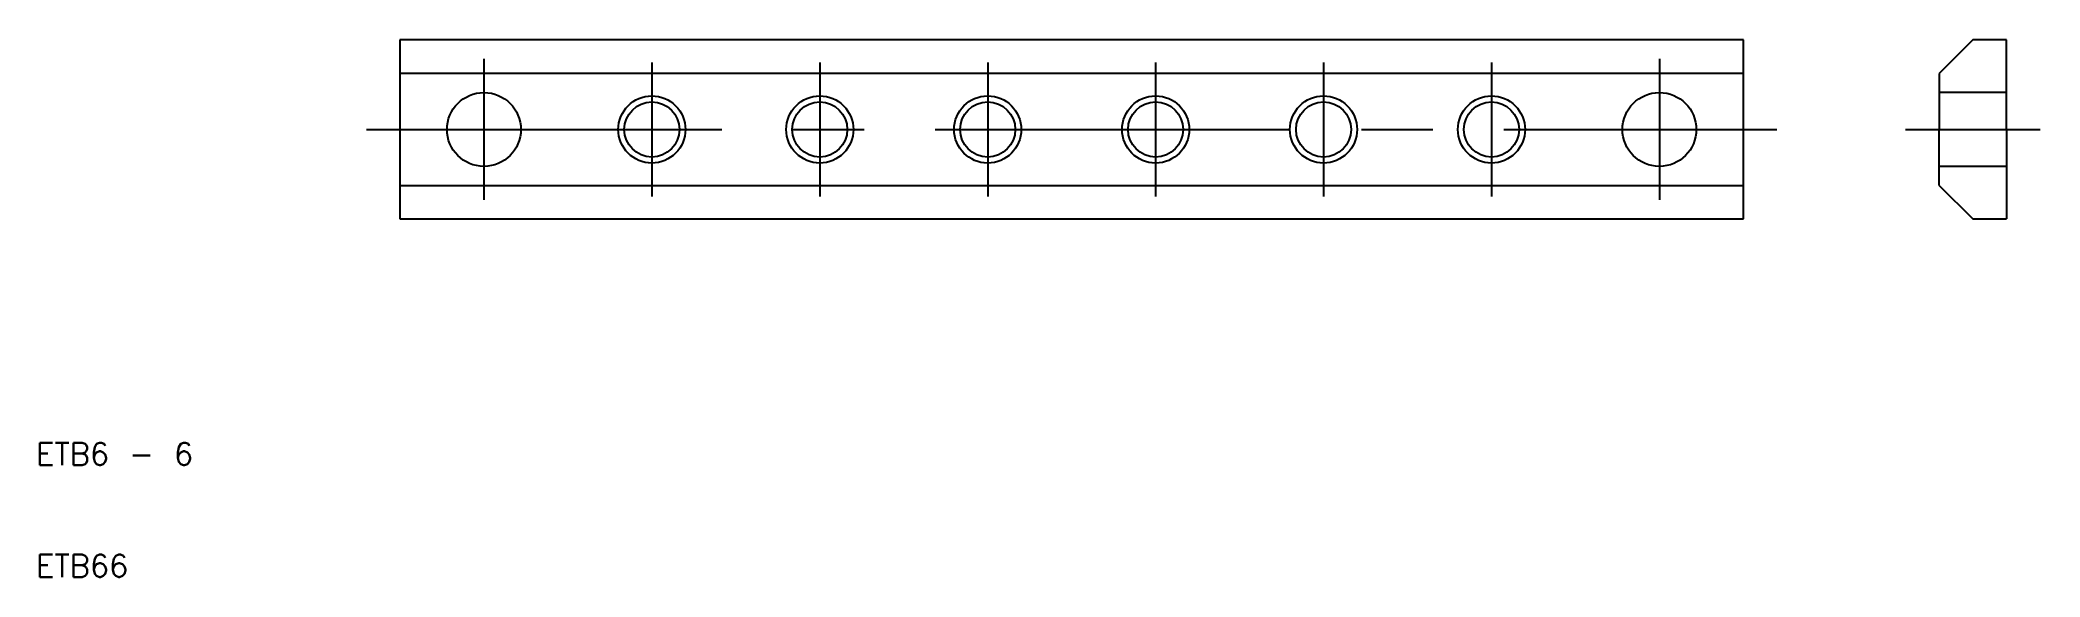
# Model space of a CAD drawing. Extents: x 10 to 189, y 10 to 58.
import ezdxf

# ---------------------------------------------------------------- set-up
doc = ezdxf.new("R2010")
doc.units = 0
doc.linetypes.add('CENTER', pattern=[50.8, 31.75, -6.35, 6.35, -6.35])
doc.linetypes.add('DASHED', pattern=[19.05, 12.7, -6.35])
doc.layers.get('0').update_dxf_attribs({"linetype": 'CONTINUOUS'})
doc.layers.add('CENTER', color=1, linetype='CENTER')
doc.styles.get("Standard").update_dxf_attribs({"font": 'txt.shx', "bigfont": 'extfont.shx'})

msp = doc.modelspace()

# ---------------------------------------------------------------- linework, layer by layer
at = {"color": 7, "linetype": 'CONTINUOUS'}
for p, q in [((162.5, 58), (42.5, 58)), ((42.5, 58), (42.5, 42)), ((162.5, 42), (162.5, 58)), ((183, 58), (180, 55)), ((186, 58), (183, 58)), ((186, 50), (186, 58)), ((162.5, 55), (42.5, 55)), ((180, 55), (180, 50)), ((180, 45), (180, 50)), ((186, 50), (186, 42)), ((42.5, 45), (162.5, 45)), ((180, 45), (183, 42)), ((42.5, 42), (162.5, 42)), ((183, 42), (186, 42))]:
    msp.add_line(p, q, dxfattribs=at)
at = {"color": 3, "linetype": 'DASHED'}
for p, q in [((186, 53.3), (180, 53.3)), ((186, 46.7), (180, 46.7))]:
    msp.add_line(p, q, dxfattribs=at)
at = {"color": 7, "linetype": 'CONTINUOUS'}
for centre, radius in [((50, 50), 3.3), ((65, 50), 2.46), ((80, 50), 2.46), ((95, 50), 2.46), ((110, 50), 2.46), ((125, 50), 2.46), ((140, 50), 2.46), ((155, 50), 3.3)]:
    msp.add_circle(centre, radius, dxfattribs=at)
at = {"color": 3, "linetype": 'CONTINUOUS'}
for centre in [(65, 50), (80, 50), (95, 50), (110, 50), (125, 50), (140, 50)]:
    msp.add_circle(centre, 3, dxfattribs=at)
at = {"layer": 'CENTER', "color": 1, "linetype": 'CENTER'}
for p, q in [((50, 56.3), (50, 43.7)), ((65, 56), (65, 44)), ((80, 56), (80, 44)), ((95, 56), (95, 44)), ((110, 56), (110, 44)), ((125, 56), (125, 44)), ((140, 56), (140, 44)), ((155, 56.3), (155, 43.7)), ((39.5, 50), (165.5, 50)), ((177, 50), (189, 50))]:
    msp.add_line(p, q, dxfattribs=at)

# ---------------------------------------------------------------- texts
at = {"color": 7, "linetype": 'CONTINUOUS'}
for s, p in [('ETB6 - 6', (10, 20)), ('ETB66', (10, 10))]:
    msp.add_text(s, height=2, dxfattribs=at).set_placement(p)

doc.saveas('drawing.dxf')
